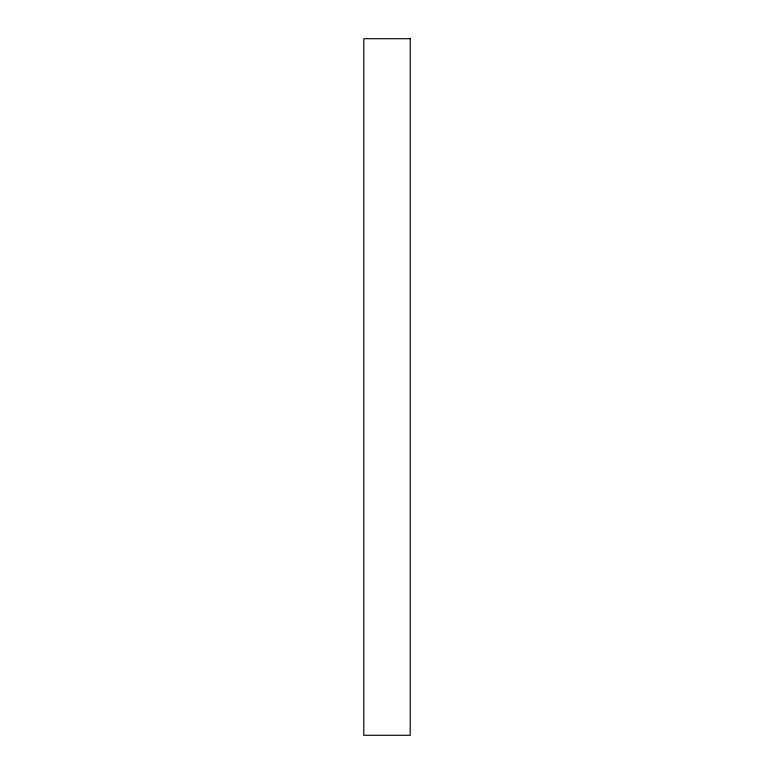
<?xml version="1.0" encoding="UTF-8"?>
<svg xmlns="http://www.w3.org/2000/svg" width="774" height="774" viewBox="0 0 774 774"><rect width="100%" height="100%" fill="white"/><g stroke="black" fill="none" stroke-linecap="round" stroke-linejoin="round"><path stroke-width="1.16" d="M410.22 38.7L363.78 38.7L363.78 735.3L410.22 735.3L410.22 38.7"/></g></svg>
